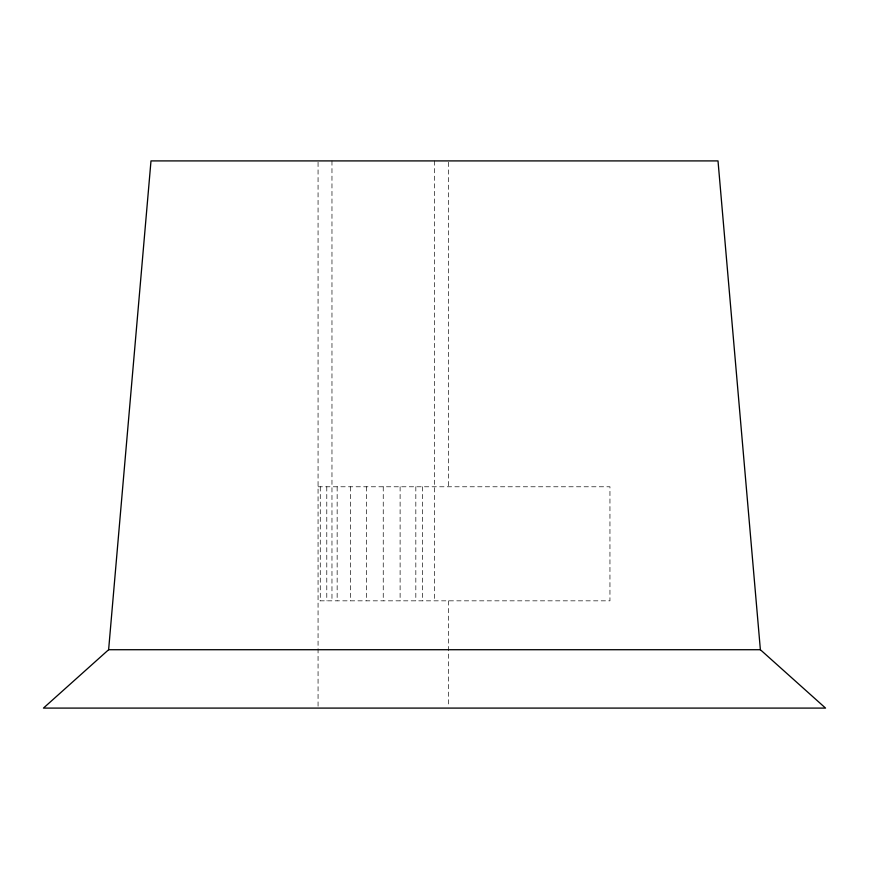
<?xml version="1.0" encoding="UTF-8"?>
<svg xmlns="http://www.w3.org/2000/svg" width="869" height="869" viewBox="0 0 869 869"><rect width="100%" height="100%" fill="white"/><g stroke="black" fill="none" stroke-linecap="round" stroke-linejoin="round"><path stroke-width="0.65" stroke-dasharray="4.34 3.26" d="M318.065 486.781L609.951 486.781L609.951 600.837L318.065 600.837M448.415 162.264L448.415 486.781M448.415 600.837L448.415 706.736M434.5 160.906L434.5 600.837M422.573 486.781L422.573 600.837M415.827 486.781L415.827 600.837M400.109 486.781L400.109 600.837M383.24 486.781L383.24 600.837M366.37 486.781L366.37 600.837M350.652 486.781L350.652 600.837M337.15 486.781L337.15 600.837M331.969 160.906L331.969 600.837M326.787 486.781L326.787 600.837M320.281 486.781L320.281 600.837M318.065 162.264L318.065 706.736"/><path stroke-width="1.3" d="M108.625 649.719L150.989 160.906L718.011 160.906L760.375 649.719L825.55 708.094L43.45 708.094L108.625 649.719L760.375 649.719"/></g></svg>
